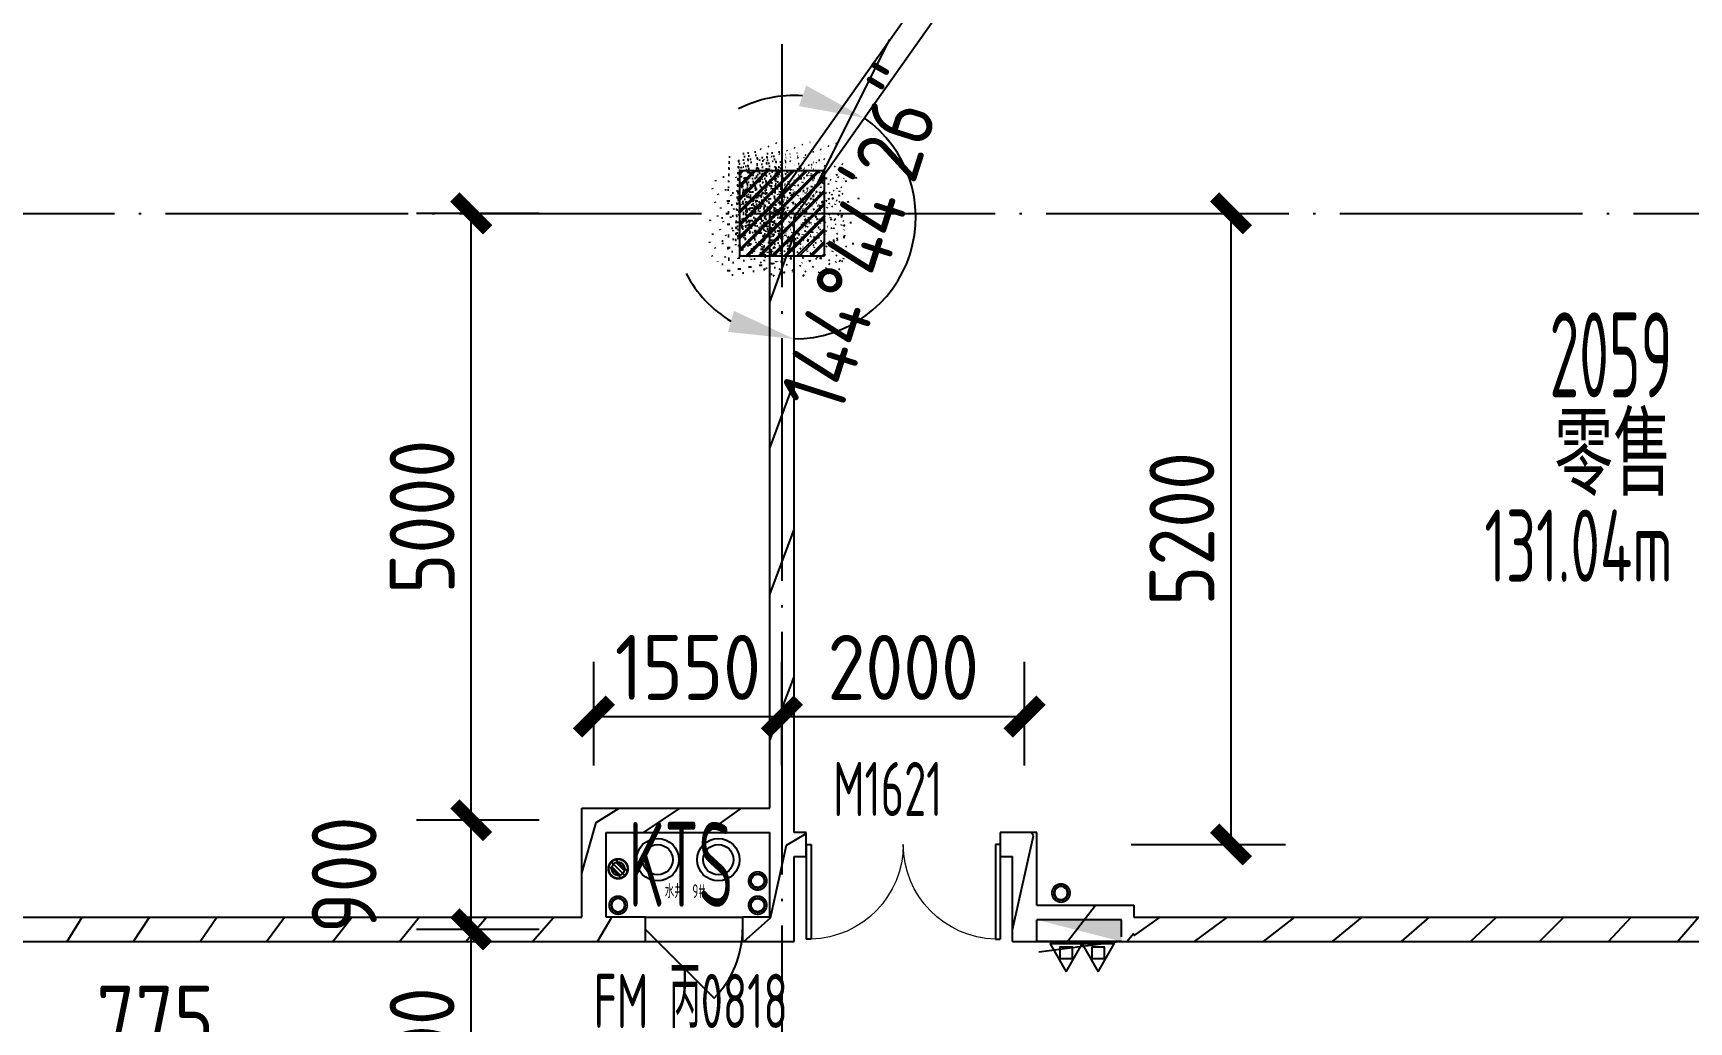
# Model space of a CAD drawing. Header units: inches. Extents: x 0 to 1813292486, y 0 to 3473589894.
# Drawn here: x 600441714 to 600455361, y 3473237557 to 3473245703 of the extents above; entities that cross this region are included whole.
import ezdxf
from ezdxf.enums import TextEntityAlignment as Align
from ezdxf.xclip import XClip

# ---------------------------------------------------------------- set-up
doc = ezdxf.new("R2010")
doc.units = ezdxf.units.IN
doc.header["$LTSCALE"] = 1000
doc.header["$MEASUREMENT"] = 0
doc.header["$XCLIPFRAME"] = 2
for name, pattern in [('AX-MALL-GIRD-200$0$DOTE', [2.4200000000000004, 2, -0.2, 0.02, -0.2]), ('AX-MALL-WALL-P02-QT$0$Ax-Dxs-Wall-P01-150$0$DASH', [0.35, 0.25, -0.1]), ('PX-MALL-P02-LG$0$CONTINOUS', [0]), ('PX-MALL-P02-LG$0$DASHED', [0.75, 0.5, -0.25])]:
    doc.linetypes.add(name, pattern=pattern)
for name, color, linetype in [('A-Anno-Note', 241, 'Continuous'), ('AX-MALL-DIM-P02$0$A-Anno-Dims', 3, 'Continuous'), ('AX-MALL-DIM-P02$0$A-Detl-Thin', 131, 'Continuous'), ('AX-MALL-GIRD-200$0$A-Grid', 222, 'AX-MALL-GIRD-200$0$DOTE'), ('AX-MALL-P02-200$0$A-Anno-Note', 241, 'Continuous'), ('AX-MALL-WALL-P02$0$A-Anno-Note', 241, 'Continuous'), ('AX-MALL-WALL-P02-QT$0$A-Accs', 181, 'Continuous'), ('AX-MALL-WALL-P02-QT$0$A-Detl-Fine', 152, 'Continuous'), ('AX-MALL-WALL-P02-QT$0$A-Detl-Thin', 131, 'Continuous'), ('AX-MALL-WALL-P02-QT$0$A-Wall', 2, 'Continuous'), ('AX-MALL-WALL-P02-QT$0$A-Wall-Patt', 13, 'Continuous'), ('AX-MALL-WALL-P02-QT$0$A-Wind', 4, 'Continuous'), ('AX-MALL-WORD-P02$0$A-Anno-Note', 241, 'Continuous'), ('AX-MALL-WORD-P02$0$A-Spac-Iden', 231, 'Continuous'), ('AX-MALL-WORD-P02$0$A-Wind-Iden', 11, 'Continuous'), ('AX-MALL-ZTKD-P02$0$A-Anno-Note', 241, 'Continuous'), ('MX-MALL-P02-LG$0$M-VT-TEXT', 21, 'Continuous'), ('PX-MALL-P02-LG$0$P-Drain-Fldr', 4, 'Continuous'), ('PX-MALL-P02-LG$0$P-Drain-Fldr-ARCH', 161, 'Continuous'), ('PX-MALL-P02-LG$0$P-Drain-Fldr-W100', 4, 'Continuous'), ('PX-MALL-P02-LG$0$P-Drain-Fldr-W50', 4, 'Continuous'), ('PX-MALL-P02-LG$0$P-Exsh', 31, 'Continuous'), ('PX-MALL-P02-LG$0$P-Hydt-Boxx', 221, 'Continuous'), ('PX-MALL-P02-LG$0$P-Hydt-Pipe', 221, 'Continuous'), ('PX-MALL-P02-LG$0$P-Pipe-Risr', 7, 'Continuous'), ('PX-MALL-P02-LG$0$P-Pipe-Risr-Arch', 6, 'Continuous'), ('PX-MALL-P02-LG$0$P-Pipe-Risr-W100', 6, 'Continuous'), ('PX-MALL-P02-LG$0$P-Pipe-Risr-W50', 6, 'Continuous'), ('PX-MALL-P02-LG$0$P-Sewr-TL-Pipe', 7, 'PX-MALL-P02-LG$0$CONTINOUS'), ('PX-MALL-P02-LG$0$P-Wast-Pipe', 143, 'PX-MALL-P02-LG$0$DASHED'), ('SX-MALL-WALL-L-1F~2F$0$S-COLU', 30, 'Continuous'), ('SX-MALL-WALL-L-1F~2F$0$S-PATT-WALL', 83, 'Continuous'), ('SX-MALL-WALL-L-1F~2F$0$单形心', 4, 'Continuous')]:
    doc.layers.add(name, color=color, linetype=linetype)
doc.styles.add('AX-MALL-DIM-P02$0$_TCH_DIM_T3', font='gbenor.shx')
doc.styles.add('AX-MALL-WALL-P02-QT$0$STANDARD', font='gbenor.shx', dxfattribs={"bigfont": 'gbcbig.shx'})
doc.styles.add('AX-MALL-WORD-P02$0$_TCH_SPACE', font='gbenor.shx', dxfattribs={"bigfont": 'gbcbig.shx'})
doc.styles.add('AX-MALL-WORD-P02$0$_TCH_WINDOW', font='gbenor.shx', dxfattribs={"bigfont": 'gbcbig.shx'})
doc.styles.add('AX-MALL-WORD-P02$0$STANDARD', font='gbenor.shx', dxfattribs={"bigfont": 'gbcbig.shx'})
doc.styles.add('MX-MALL-P02-LG$0$_THVAC_WIN', font='gbenor.shx', dxfattribs={"bigfont": 'gbcbig.shx'})
doc.styles.add('PX-MALL-P02-LG$0$jzfz', font='gbenor.shx', dxfattribs={"bigfont": 'gbcbig.shx'})
doc.dimstyles.new('AX-MALL-DIM-P02$0$_TCH_ARCH&&180', dxfattribs={"dimtxt": 535.5, "dimasz": 270, "dimexe": 450, "dimexo": 450, "dimgap": 137.25, "dimtad": 1, "dimdec": 0, "dimzin": 0, "dimdsep": 46, "dimtxsty": 'AX-MALL-DIM-P02$0$_TCH_DIM_T3', "dimblk": 'AX-MALL-DIM-P02$0$_ArchTick', "dimcen": 0.09, "dimclrt": 7, "dimazin": 2, "dimtfac": 1, "dimtdec": 0, "dimtix": 1, "dimtmove": 2, "dimatfit": 3, "dimfxl": 500, "dimtolj": 1, "dimtzin": 0, "dimarcsym": 0})
doc.dimstyles.new('AX-MALL-DIM-P02$0$_TCH_ARROW&&180', dxfattribs={"dimtxt": 535.5, "dimasz": 540, "dimexe": 450, "dimexo": 450, "dimgap": 137.25, "dimtad": 1, "dimdec": 0, "dimzin": 0, "dimdsep": 46, "dimtxsty": 'AX-MALL-DIM-P02$0$_TCH_DIM_T3', "dimcen": 0.09, "dimclrt": 7, "dimaunit": 1, "dimadec": 3, "dimazin": 2, "dimtfac": 1, "dimtdec": 0, "dimtix": 1, "dimtmove": 2, "dimatfit": 3, "dimfxl": 500, "dimtolj": 1, "dimtzin": 0, "dimarcsym": 0})
pattern_1 = [(45, (0, 359.0227), (-353.55353201463, 353.55353201463), [])]

# ---------------------------------------------------------------- blocks, each defined once
blk = doc.blocks.new('AX-MALL-WORD-P02')
at = {"layer": 'AX-MALL-WORD-P02$0$A-Anno-Note', "style": 'AX-MALL-WORD-P02$0$STANDARD', "width": 0.6}
blk.add_text('2059', height=700, rotation=339.5681613092015, dxfattribs=at).set_placement((600276068.1903136, 3473144458.680742))
at = {"layer": 'AX-MALL-WORD-P02$0$A-Anno-Note', "style": 'AX-MALL-WORD-P02$0$STANDARD'}
blk.add_text('零售', height=675.177304964539, rotation=339.5681613092015, dxfattribs=at).set_placement((600275821.7517991, 3473143687.996586))
at = {"layer": 'AX-MALL-WORD-P02$0$A-Spac-Iden', "style": 'AX-MALL-WORD-P02$0$_TCH_SPACE', "width": 0.7}
blk.add_text('131.04m', height=595, rotation=339.5681613092246, dxfattribs=at).set_placement((600275034.0377302, 3473143222.081811))
at = {"layer": 'AX-MALL-WORD-P02$0$A-Wind-Iden', "style": 'AX-MALL-WORD-P02$0$_TCH_WINDOW', "width": 0.7}
for s, height, p in [('M1621', 446.25, (600269329.9704297, 3473143287.222876)), ('FM', 446.25, (600266870.7435012, 3473142339.314537)), ('丙', 506.3829787234042, (600267456.1893206, 3473142121.21879)), ('0818', 446.25, (600267697.9879694, 3473142031.141697))]:
    blk.add_text(s, height=height, rotation=339.5681612302259, dxfattribs=at).set_placement(p)
blk = doc.blocks.new('AX-MALL-GIRD-200')
at = {"layer": 'AX-MALL-GIRD-200$0$A-Grid'}
for p, q in [((600291430.0010993, 3473203819.237178), (600252700.4621501, 3473099855.510097)), ((600229622.1740841, 3473163378.493353), (600587518.1781827, 3473030051.730071))]:
    blk.add_line(p, q, dxfattribs=at)
blk = doc.blocks.new('*U111')
at = {"layer": 'AX-MALL-WALL-P02-QT$0$A-Detl-Fine', "color": 152, "linetype": 'AX-MALL-WALL-P02-QT$0$Ax-Dxs-Wall-P01-150$0$DASH'}
blk.add_lwpolyline([(-999.9999999433852, 23197.30095164671), (-999.9999999405335, 14962.90294272686), (5.574122496909695e-08, 14962.90294272314), (5.288950433168793e-08, 23197.30095165043)], close=True, dxfattribs=at)
at = {"layer": 'AX-MALL-WALL-P02-QT$0$A-Detl-Thin', "linetype": 'AX-MALL-WALL-P02-QT$0$Ax-Dxs-Wall-P01-150$0$DASH', "const_width": 49.99999999999998}
for points in [[(-899.9999999442588, 14962.90294272314), (-899.9999999471105, 23197.30095164298)], [(-499.9999999405335, 14962.90294272686), (-499.9999999433852, 23197.30095164671)]]:
    blk.add_lwpolyline(points, dxfattribs=at)
blk = doc.blocks.new('SX-MALL-WALL-L-1F~2F$0$BANWANG_XINGXIN')
at = {"color": 0}
for points in [[(0.7071067811865476, 0.7071067811865475), (-0.7071067811865477, -0.7071067811865475)], [(-0.7071067811865475, 0.7071067811865476), (0.7071067811865474, -0.7071067811865477)]]:
    blk.add_lwpolyline(points, dxfattribs=at)
blk = doc.blocks.new('SX-MALL-WALL-L-1F~2F')
at = {"layer": 'SX-MALL-WALL-L-1F~2F$0$S-PATT-WALL'}
h = blk.add_hatch(dxfattribs=at)
h.set_pattern_fill('钢筋混凝土', color=256, scale=15, pattern_type=2)
h.set_pattern_definition([(24.56816131876918, (600340720.0563707, 3473130955.2102), (-31.18316060756021, 68.21004687377882), []), (29.56816131876925, (600340720.0563707, 3473130955.2102), (97.53445422577846, -46.37920049590846), [11.25, -123.75]), (334.5681613187692, (600340720.0563707, 3473130955.2102), (19.88439775835759, 112.9961142864107), [9, -99]), (80.01956131876923, (600340728.1842419, 3473130951.345267), (117.4189029535321, 66.61682170576017), [9.5610285, -105.1713168]), (25.75236131876919, (600340730.5291557, 3473130983.322844), (141.3476152674957, -79.15081590010527), [16.87499999999951, -185.6249999999961]), (76.20376131876925, (600340742.3081194, 3473130976.726935), (182.3878362713222, 87.98253900728311), [14.3415432, -157.75695]), (330.7523613187692, (600340730.5291557, 3473130983.322844), (182.387767611897, 87.98268144025062), [13.49999999999975, -148.4999999999961]), (0.5681613187692669, (600340741.9672817, 3473130971.05829), (62.82047321120105, -87.84980446922418), [11.25, -123.75]), (305.5681613187692, (600340741.9672817, 3473130971.05829), (72.17288940056439, 89.18848105901375), [9, -99]), (51.01956131876926, (600340747.2023164, 3473130963.73747), (134.9933625470349, 1.33857134020591), [9.5610285, -105.1713168]), (17.06816131876921, (600340720.0563707, 3473130955.2102), (19.14085714793764, 46.15589493924091), [0.75, -97.8, 0.75, -100.5, 0.75, -99.375]), (347.0681613187692, (600340720.0563707, 3473130955.2102), (57.63084699394109, 41.66442757030211), [0.75, -57.3, 0.75, -95.55, 0.75, -37.875]), (307.0681613187692, (600340688.7107723, 3473130966.887355), (73.85474001336534, -31.12342331039777), [0.75, -37.5, 0.75, -117, 0.75, -155.25]), (297.0681613187692, (600340674.65445, 3473130972.123747), (87.2164167648191, -16.46683781742514), [0.75, -48.75, 0.75, -77.69999999999999, 0.75, -110.25])])
h.paths.add_polyline_path([(600270874.1277966, 3473147637.432692), (600271118.4927787, 3473148293.394394), (600270462.5310758, 3473148537.759377), (600270218.1660938, 3473147881.797674)])
h = blk.add_hatch(dxfattribs=at)
h.set_pattern_fill('钢筋混凝土', color=256, scale=15, pattern_type=2)
h.set_pattern_definition([(24.56816131876918, (600332848.5159376, 3473133887.589986), (-31.18316060756021, 68.21004687377882), []), (29.56816131876925, (600332848.5159376, 3473133887.589986), (97.53445422577846, -46.37920049590846), [11.24999999999976, -123.7499999999981]), (334.5681613187692, (600332848.5159376, 3473133887.589986), (19.8843977583576, 112.9961142864107), [8.999999999999757, -98.99999999999805]), (80.01956131876923, (600332856.6438087, 3473133883.725054), (117.4189029535321, 66.61682170576017), [9.5610285, -105.1713168]), (25.75236131876918, (600332858.9887226, 3473133915.702631), (141.3476152674957, -79.15081590010527), [16.87499999999999, -185.6249999999999]), (76.20376131876925, (600332870.7676862, 3473133909.106722), (182.3878362713222, 87.98253900728308), [14.3415432, -157.75695]), (330.7523613187692, (600332858.9887226, 3473133915.702631), (182.3877676118969, 87.98268144025063), [13.5, -148.4999999999999]), (0.5681613187692685, (600332870.4268485, 3473133903.438077), (62.82047321120105, -87.84980446922418), [11.25, -123.75]), (305.5681613187692, (600332870.4268485, 3473133903.438077), (72.17288940056437, 89.18848105901375), [8.999999999999998, -98.99999999999999]), (51.01956131876926, (600332875.6618834, 3473133896.117257), (134.9933625470349, 1.33857134020591), [9.5610285, -105.1713168]), (17.06816131876921, (600332848.5159376, 3473133887.589986), (19.14085714793764, 46.1558949392409), [0.7499999999999999, -97.79999999999998, 0.7499999999999999, -100.5, 0.7499999999999999, -99.37499999999999]), (347.0681613187692, (600332848.5159376, 3473133887.589986), (57.63084699394109, 41.66442757030211), [0.7499999999999999, -57.29999999999999, 0.7499999999999999, -95.54999999999998, 0.7499999999999999, -37.87499999999999]), (307.0681613187692, (600332817.170339, 3473133899.267141), (73.85474001336533, -31.12342331039777), [0.7499999999999849, -37.49999999999903, 0.7499999999999849, -116.9999999999981, 0.7499999999999849, -155.2499999999961]), (297.0681613187692, (600332803.1140169, 3473133904.503534), (87.2164167648191, -16.46683781742514), [0.7499999999999999, -48.74999999999999, 0.7499999999999999, -77.69999999999997, 0.7499999999999999, -110.25])])
h.paths.add_polyline_path([(600270874.1277965, 3473147637.432692), (600271118.4927785, 3473148293.394395), (600270462.5310757, 3473148537.759377), (600270218.1660938, 3473147881.797675)])
at = {"layer": 'SX-MALL-WALL-L-1F~2F$0$S-COLU'}
blk.add_lwpolyline([(600270874.1277966, 3473147637.432692), (600271118.4927787, 3473148293.394394), (600270462.5310758, 3473148537.759377), (600270218.1660938, 3473147881.797674)], close=True, dxfattribs=at)
at = {"layer": 'SX-MALL-WALL-L-1F~2F$0$单形心', "xscale": 50, "yscale": 50, "zscale": 50}
blk.add_blockref('SX-MALL-WALL-L-1F~2F$0$BANWANG_XINGXIN', (600270668.3294363, 3473148087.596034), dxfattribs=at)
blk = doc.blocks.new('SX-MALL-WALL-L-2F~3F')
ref = blk.add_blockref('SX-MALL-WALL-L-1F~2F', (0, 0))
XClip(ref).set_block_clipping_path([(600349769.7341375, 3473074679.418533), (600357001.7302529, 3473071985.287766), (600356499.8725733, 3473070638.124951), (600359302.5086629, 3473069594.060767), (600362345.1765132, 3473077761.653201), (600381551.4312518, 3473070606.759726), (600391553.7259278, 3473066880.611454), (600387749.827644, 3473056669.608357), (600391632.1759799, 3473055223.319679), (600395635.5522461, 3473065969.791956), (600406982.2408491, 3473061742.817497), (600403058.8006672, 3473051210.921831), (600412723.2437257, 3473047610.6332), (600445093.3740637, 3473134503.466942), (600393055.2444371, 3473153889.197227), (600387463.4997383, 3473138878.984498), (600380158.3525343, 3473141600.366193), (600382830.751978, 3473148774.027779), (600388210.8522022, 3473146769.782572), (600390696.2253517, 3473153441.399696), (600277474.697425, 3473195619.741203), (600273446.9822528, 3473184807.934726), (600257129.111771, 3473190886.82031), (600241575.9633431, 3473149136.690594), (600258197.8999482, 3473142944.531458), (600255239.7303221, 3473135003.762026), (600263182.3271956, 3473132044.911624), (600260741.6763649, 3473125493.34496), (600269350.4970673, 3473122286.306632), (600271511.1407766, 3473128086.235537), (600286270.1853781, 3473122588.058336), (600284109.5416689, 3473116788.129431), (600282580.7823727, 3473112684.400902), (600291840.7574171, 3473109234.788475), (600290827.7957876, 3473106515.642598), (600293360.405141, 3473105572.171298), (600294731.2544166, 3473109252.0137), (600323175.4764534, 3473098655.706329), (600321336.3302773, 3473093718.790065), (600344750.773286, 3473084996.222976), (600341987.4689643, 3473077578.540671), (600344583.6790427, 3473076611.376234), (600346015.5062013, 3473080454.904757), (600351201.5612961, 3473078522.947055)])
blk = doc.blocks.new('SX-MALL-WALL-2F~3F')
blk.add_blockref('SX-MALL-WALL-L-2F~3F', (0, 0))
blk = doc.blocks.new('MX-MALL-P02-LG')
at = {"color": 6}
for radius in [175.0000000544649, 125]:
    blk.add_circle((600267849.3795562, 3473143455.240958), radius, dxfattribs=at)
at = {"color": 2}
for radius in [175.0000000544649, 125]:
    blk.add_circle((600268317.9236298, 3473143280.694542), radius, dxfattribs=at)
at = {"layer": 'MX-MALL-P02-LG$0$M-VT-TEXT', "style": 'MX-MALL-P02-LG$0$_THVAC_WIN', "width": 0.7}
for s, p in [('水井', (600267794.2365723, 3473143138.862876)), ('9#', (600268006.801377, 3473143059.676248))]:
    blk.add_text(s, height=112.6582278481012, rotation=339.568161167546, dxfattribs=at).set_placement(p)
blk = doc.blocks.new('AX-MALL-WALL-P02-QT$0$$DorLib2D$00000002')
for p, q in [((-0.5, -5.684341886080802e-17), (-0.5000000000000007, 0.4875)), ((-0.4750000000000007, 0.4875), (-0.5000000000000007, 0.4875)), ((-0.475, -2.842170943040401e-17), (-0.4750000000000007, 0.4875)), ((0.475, -2.842170943040401e-17), (0.4750000000000007, 0.4875)), ((0.4750000000000007, 0.4875), (0.5000000000000007, 0.4875)), ((0.5, -5.684341886080802e-17), (0.5000000000000007, 0.4875)), ((-0.5, -5.684341886080802e-17), (-0.475, -2.842170943040401e-17)), ((0.5, -5.684341886080802e-17), (0.475, -2.842170943040401e-17))]:
    blk.add_line(p, q)
at = {"lineweight": 13}
for centre, start, end in [((-0.4875, -4.263256414560601e-17), 0, 88.53071641864632), ((0.4875, -4.263256414560601e-17), 91.4692835813537, 180)]:
    blk.add_arc(centre, 0.4875, start, end, dxfattribs=at)
blk = doc.blocks.new('AX-MALL-WALL-P02-QT$0$$DorLib2D$00000114')
at = {"color": 0}
blk.add_line((0.4999999999999964, 3.552713678800501e-15), (-0.2071067811864751, 0.7071067811864857), dxfattribs=at)
blk.add_arc((0.5000000000013856, -1.154631945610163e-12), 1.000000000001696, 135, 180, dxfattribs=at)
blk = doc.blocks.new('AX-MALL-WALL-P02-QT')
at = {"layer": 'AX-MALL-WALL-P02-QT$0$A-Wall-Patt'}
h = blk.add_hatch(dxfattribs=at)
h.set_pattern_fill('普通砖', color=256, scale=200, style=0)
h.set_pattern_definition(pattern_1)
h.paths.add_polyline_path([(600270585.7144654, 3473148152.2851), (600270750.9444294, 3473148022.907022), (600277564.6214128, 3473152672.390644), (600277563.3478268, 3473152792.575493), (600277451.9302753, 3473152837.619908)])
h = blk.add_hatch(dxfattribs=at)
h.set_pattern_fill('普通砖', color=256, scale=200, style=0)
h.set_pattern_definition(pattern_1)
h.paths.add_polyline_path([(600249245.8663839, 3473149878.706426), (600248988.6301883, 3473149761.107363), (600267121.2858288, 3473143006.161069), (600267167.8315398, 3473143131.106155), (600267097.3955805, 3473143228.487982)])
h = blk.add_hatch(dxfattribs=at)
h.set_pattern_fill('普通砖', color=256, scale=200, style=0)
h.set_pattern_definition(pattern_1)
h.paths.add_polyline_path([(600268891.6290172, 3473143413.791754), (600269016.5741035, 3473143367.246044), (600270750.9444294, 3473148022.907022), (600270585.7144654, 3473148152.2851), (600268864.0657573, 3473143530.773424)])
h = blk.add_hatch(dxfattribs=at)
h.set_pattern_fill('普通砖', color=256, scale=200, style=0)
h.set_pattern_definition(pattern_1)
h.paths.add_polyline_path([(600267167.8315398, 3473143131.106155), (600267284.8132098, 3473143158.669415), (600267529.178192, 3473143814.631118), (600267411.5791291, 3473144071.867314), (600267097.3955805, 3473143228.487982)])
h = blk.add_hatch(dxfattribs=at)
h.set_pattern_fill('普通砖', color=256, scale=200, style=0)
h.set_pattern_definition(pattern_1)
h.paths.add_polyline_path([(600267411.5791291, 3473144071.867314), (600267529.178192, 3473143814.631118), (600268794.2471908, 3473143343.355795), (600268891.6290172, 3473143413.791754), (600268864.0657573, 3473143530.773424)])
h = blk.add_hatch(dxfattribs=at)
h.set_pattern_fill('普通砖', color=256, scale=200, style=0)
h.set_pattern_definition(pattern_1)
h.paths.add_polyline_path([(600268884.282994, 3473143203.101269), (600268981.6648204, 3473143273.537229), (600269016.5741036, 3473143367.246044), (600268891.6290172, 3473143413.791754), (600268794.2471908, 3473143343.355795), (600268759.3379076, 3473143249.64698)])
h = blk.add_hatch(dxfattribs=at)
h.set_pattern_fill('普通砖', color=256, scale=200, style=0)
h.set_pattern_definition(pattern_1)
h.paths.add_polyline_path([(600268549.882209, 3473142687.394093), (600268667.4812719, 3473142430.157897), (600268911.8462541, 3473143086.1196), (600268884.282994, 3473143203.101269), (600268759.3379077, 3473143249.64698)])
h = blk.add_hatch(dxfattribs=at)
h.set_pattern_fill('普通砖', color=256, scale=200, style=0)
h.set_pattern_definition(pattern_1)
h.paths.add_polyline_path([(600268911.8462541, 3473143086.1196), (600269005.5550691, 3473143051.210317), (600269075.3736353, 3473143238.627946), (600268981.6648204, 3473143273.537229), (600268884.282994, 3473143203.101269)])
h = blk.add_hatch(dxfattribs=at)
h.set_pattern_fill('普通砖', color=256, scale=200, style=0)
h.set_pattern_definition(pattern_1)
h.paths.add_polyline_path([(600267121.2858288, 3473143006.161069), (600267519.5482911, 3473142857.796616), (600267589.3668574, 3473143045.214245), (600267284.8132098, 3473143158.669415), (600267167.8315398, 3473143131.106155)])
h = blk.add_hatch(dxfattribs=at)
h.set_pattern_fill('普通砖', color=256, scale=200, style=0)
h.set_pattern_definition(pattern_1)
h.paths.add_polyline_path([(600268549.882209, 3473142687.394093), (600268339.0373749, 3473142765.93998), (600268269.2188085, 3473142578.522351), (600268667.4812719, 3473142430.157897)])
h = blk.add_hatch(dxfattribs=at)
h.set_pattern_fill('普通砖', color=256, scale=200, style=0)
h.set_pattern_definition(pattern_1)
h.paths.add_polyline_path([(600270855.8411138, 3473142575.351566), (600270574.7146704, 3473142680.079415), (600270504.8961042, 3473142492.661786), (600270598.6049182, 3473142457.752503)])
h = blk.add_hatch(dxfattribs=at)
h.set_pattern_fill('普通砖', color=256, scale=200, style=0)
h.set_pattern_definition(pattern_1)
h.paths.add_polyline_path([(600270354.2399359, 3473141801.7908), (600270646.3854146, 3473142013.098678), (600270855.8411138, 3473142575.351566), (600270598.6049182, 3473142457.752503)])
h = blk.add_hatch(dxfattribs=at)
h.set_pattern_fill('普通砖', color=256, scale=200, style=0)
h.set_pattern_definition(pattern_1)
h.paths.add_polyline_path([(600270646.3854146, 3473142013.098678), (600270354.2399359, 3473141801.7908), (600271291.3280824, 3473141452.697968), (600271396.0559319, 3473141733.824412)])
h = blk.add_hatch(dxfattribs=at)
h.set_pattern_fill('普通砖', color=256, scale=200, style=0)
h.set_pattern_definition(pattern_1)
h.paths.add_polyline_path([(600271361.1466486, 3473141640.115598), (600271291.3280823, 3473141452.697968), (600278928.596479, 3473138607.591391), (600278810.9974161, 3473138864.827587)])
at = {"layer": 'AX-MALL-WALL-P02-QT$0$A-Wall'}
for p, q in [((600270585.7144654, 3473148152.2851), (600277451.9302753, 3473152837.619908)), ((600270750.9444294, 3473148022.907022), (600277564.6214128, 3473152672.390644)), ((600248988.6301883, 3473149761.107363), (600267121.2858288, 3473143006.161069)), ((600249245.8663839, 3473149878.706426), (600267097.3955805, 3473143228.487982)), ((600268864.0657573, 3473143530.773424), (600270585.7144654, 3473148152.2851)), ((600269016.5741035, 3473143367.246044), (600270750.9444294, 3473148022.907022)), ((600267097.3955805, 3473143228.487982), (600267411.5791291, 3473144071.867314)), ((600267411.5791291, 3473144071.867314), (600268864.0657573, 3473143530.773424)), ((600267284.8132098, 3473143158.669415), (600267529.178192, 3473143814.631118)), ((600267529.178192, 3473143814.631118), (600268794.2471908, 3473143343.355795)), ((600268981.6648204, 3473143273.537229), (600269016.5741036, 3473143367.246044)), ((600268549.882209, 3473142687.394093), (600268759.3379077, 3473143249.64698)), ((600268759.3379076, 3473143249.64698), (600268794.2471908, 3473143343.355795)), ((600269075.3736353, 3473143238.627946), (600268981.6648204, 3473143273.537229)), ((600269005.5550691, 3473143051.210317), (600269075.3736353, 3473143238.627946)), ((600267589.3668574, 3473143045.214245), (600267284.8132098, 3473143158.669415)), ((600268667.4812719, 3473142430.157897), (600268911.8462541, 3473143086.1196)), ((600268911.8462541, 3473143086.1196), (600269005.5550691, 3473143051.210317)), ((600267121.2858288, 3473143006.161069), (600267519.5482911, 3473142857.796616)), ((600267519.5482911, 3473142857.796616), (600267589.3668574, 3473143045.214245)), ((600268339.0373749, 3473142765.93998), (600268269.2188085, 3473142578.522351)), ((600268549.882209, 3473142687.394093), (600268339.0373749, 3473142765.93998)), ((600270574.7146704, 3473142680.079415), (600270504.8961042, 3473142492.661786)), ((600270855.8411138, 3473142575.351566), (600270574.7146704, 3473142680.079415)), ((600268269.2188085, 3473142578.522351), (600268667.4812719, 3473142430.157897)), ((600270646.3854146, 3473142013.098678), (600270855.8411138, 3473142575.351566)), ((600270354.2399359, 3473141801.7908), (600270598.6049182, 3473142457.752503)), ((600270504.8961042, 3473142492.661786), (600270598.6049182, 3473142457.752503)), ((600270646.3854146, 3473142013.098678), (600271396.0559319, 3473141733.824412)), ((600270354.2399359, 3473141801.7908), (600271291.3280824, 3473141452.697968)), ((600271396.0559319, 3473141733.824412), (600271361.1466486, 3473141640.115598)), ((600271361.1466486, 3473141640.115598), (600278810.9974161, 3473138864.827587)), ((600271291.3280823, 3473141452.697968), (600278928.596479, 3473138607.591391))]:
    blk.add_line(p, q, dxfattribs=at)
at = {"layer": 'AX-MALL-WALL-P02-QT$0$A-Wind'}
for p, q in [((600267589.3668574, 3473143045.214245), (600268339.0373749, 3473142765.93998)), ((600267519.5482911, 3473142857.796616), (600268269.2188085, 3473142578.522351))]:
    blk.add_line(p, q, dxfattribs=at)
at = {"layer": 'AX-MALL-WALL-P02-QT$0$A-Detl-Thin'}
for name in ['MX-MALL-P02-LG', 'SX-MALL-WALL-2F~3F']:
    blk.add_blockref(name, (0, 0), dxfattribs=at)
at = {"layer": 'AX-MALL-WALL-P02-QT$0$A-Detl-Thin', "color": 5, "xscale": -1, "rotation": 35.74199208008082}
blk.add_blockref('*U111', (600290901.4999503, 3473132941.438612), dxfattribs=at)
at = {"layer": 'AX-MALL-WALL-P02-QT$0$A-Wind'}
blk.add_blockref('AX-MALL-GIRD-200', (0, 0), dxfattribs=at)
at = {"layer": 'AX-MALL-WALL-P02-QT$0$A-Wind', "zscale": 200}
for name, p, xscale, yscale, rotation in [('AX-MALL-WALL-P02-QT$0$$DorLib2D$00000002', (600269790.1348698, 3473142865.644866), 1600, -1600, 339.5681613124859), ('AX-MALL-WALL-P02-QT$0$$DorLib2D$00000114', (600267929.292833, 3473142811.868298), -800, -800, 339.5681613165721)]:
    blk.add_blockref(name, p, dxfattribs=dict(at, xscale=xscale, yscale=yscale, rotation=rotation))
at = {"layer": 'AX-MALL-WALL-P02-QT$0$A-Accs', "style": 'AX-MALL-WALL-P02-QT$0$STANDARD', "width": 0.6}
blk.add_text('KTS', height=699.9999999999998, rotation=339.5681613092246, dxfattribs=at).set_placement((600267489.2378962, 3473143174.684437))
blk = doc.blocks.new('AX-MALL-WALL-P02')
at = {"layer": 'AX-MALL-WALL-P02$0$A-Anno-Note'}
blk.add_blockref('AX-MALL-WORD-P02', (0, 0), dxfattribs=at)
blk.add_blockref('AX-MALL-WALL-P02-QT', (0, 0), dxfattribs=at)
blk = doc.blocks.new('PX-MALL-P02-LG$0$XHS1')
at = {"layer": 'PX-MALL-P02-LG$0$P-Hydt-Boxx', "ltscale": 0.7}
for p, q in [((350.0030006170273, 240), (-332.898939371109, 327.2950124740601)), ((350.0030006170273, 240), (-349.9969996213913, 240)), ((-349.9969997406006, 239.9999995231628), (-349.9969996213913, 60)), ((350.0030003786087, 200), (350.003000497818, 60)), ((350.0030006170273, 60), (-349.996999502182, 60))]:
    blk.add_line(p, q, dxfattribs=at)
blk.add_solid([(350.0030006170273, 240), (350.0030002593994, 60.00000047683716), (-349.9969996213913, 60)], dxfattribs=at)
blk = doc.blocks.new('PX-MALL-P02-LG$0$MHQ')
at = {"layer": 'PX-MALL-P02-LG$0$P-Exsh', "ltscale": 0.7}
h = blk.add_hatch(dxfattribs=at)
h.set_pattern_fill('ANSI31', color=256, scale=25, style=0)
h.set_pattern_definition([(45, (-160019.2306599375, -42228.3236173685), (-28.0633003783411, 28.0633003783411), [])])
h.paths.add_polyline_path([(-75.0000000015425, 185.1731819980414), (75, 185.1731819980414), (75, 35.17318199802685), (-75.0000000015425, 35.17318199802685)])
for points in [[(0, 346.4101615137042), (-200, -1.455191522836685e-11), (200, -1.455191522836685e-11)], [(0, 346.4101615137042), (-200, -1.455191522836685e-11), (200, -1.455191522836685e-11)], [(0, 346.4101615137042), (-200, -1.455191522836685e-11), (200, -1.455191522836685e-11)], [(-75.0000000015425, 185.1731819980414), (75, 185.1731819980414), (75, 35.17318199802685), (-75.0000000015425, 35.17318199802685)]]:
    blk.add_lwpolyline(points, close=True, dxfattribs=at)
blk = doc.blocks.new('PX-MALL-P02-LG$0$20200929200250')
at = {"layer": 'PX-MALL-P02-LG$0$P-Exsh', "ltscale": 0.7, "xscale": 0.6600000001490116, "yscale": 0.6600000001490116, "zscale": 0.6600000001490116}
for p in [(-132.0000001192093, 40), (131.9999997615814, 40)]:
    blk.add_blockref('PX-MALL-P02-LG$0$MHQ', p, dxfattribs=at)
blk = doc.blocks.new('PX-MALL-P02-LG$0$20211220143732')
at = {"layer": 'PX-MALL-P02-LG$0$P-Exsh'}
blk.add_blockref('PX-MALL-P02-LG$0$20200929200250', (-374.9999999407155, 219.6219584928522), dxfattribs=at)
at = {"layer": 'PX-MALL-P02-LG$0$P-Hydt-Boxx', "ltscale": 0.7, "xscale": -1}
blk.add_blockref('PX-MALL-P02-LG$0$XHS1', (-349.9969999989844, 0), dxfattribs=at)
blk = doc.blocks.new('PX-MALL-P02-LG$0$P-Risr')
at = {"layer": 'PX-MALL-P02-LG$0$P-Pipe-Risr-W50'}
h = blk.add_hatch(color=0, dxfattribs=at)
edge = h.paths.add_edge_path()
edge.add_ellipse((0, 0), major_axis=(47.05795628796547, 47.05795628796547), ratio=0.9999999999999695, start_angle=225.0000000000009, end_angle=405.0000000000009, ccw=False)
edge.add_ellipse((0, 0), major_axis=(47.05795628796764, 47.05795628796764), ratio=0.9999999999998785, start_angle=133.9675974886221, end_angle=225.0000000000035, ccw=False)
edge.add_line((-66.53919663240958, 1.199087783927098), (-54.4367953546693, 1.199087783927098))
edge.add_ellipse((0, 0), major_axis=(-38.50196423560672, 38.50196423560672), ratio=0.9999999999999859, start_angle=43.73814098242129, end_angle=134.9999999999996)
edge.add_ellipse((0, 0), major_axis=(38.50196423561096, 38.50196423561096), ratio=0.9999999999998216, start_angle=225.0000000000051, end_angle=405.0000000000051)
edge.add_ellipse((0, 0), major_axis=(38.50196423560679, 38.50196423560679), ratio=0.9999999999999831, start_angle=45.00000000000048, end_angle=133.7381409824204)
edge.add_line((-54.43679535467527, 1.199087783927098), (-66.53919663241555, 1.199087783927098))
edge.add_ellipse((0, 0), major_axis=(-47.05795628796762, 47.05795628796762), ratio=0.9999999999998742, start_angle=-45.00000000000358, end_angle=43.967597488629224, ccw=False)
at = {"layer": 'PX-MALL-P02-LG$0$P-Pipe-Risr-Arch', "ltscale": 0.7}
blk.add_circle((0, 0), 59.29000000000001, dxfattribs=at)
at = {"layer": 'PX-MALL-P02-LG$0$P-Pipe-Risr-W100', "color": 0, "const_width": 15}
blk.add_lwpolyline([(-75, 0, 1), (75, 0, 1)], format="xyb", close=True, dxfattribs=at)
at = {"layer": 'PX-MALL-P02-LG$0$P-Pipe-Risr-W50'}
blk.add_circle((0, 0), 54.45000000000001, dxfattribs=at)
at = {"layer": 'PX-MALL-P02-LG$0$P-Pipe-Risr', "style": 'PX-MALL-P02-LG$0$jzfz', "width": 0.6, "flags": 1}
for tag, p in [('SYS-MARK', (0.3310501334344735, -45.65933377496549)), ('RANGE', (0.3337570973526454, -45.67887874227017))]:
    blk.add_attdef(tag, text='', height=0.015625, dxfattribs=at).set_placement(p, align=Align.MIDDLE)
blk = doc.blocks.new('PX-MALL-P02-LG$0$A$C5A9C1854')
at = {"layer": 'PX-MALL-P02-LG$0$P-Drain-Fldr-W50', "ltscale": 0.7}
for p, q in [((16.81565596797736, -52.36634142627008), (-52.36634142621187, 16.81565596791916)), ((38.89087296527578, -38.89087296521757), (-38.89087296527578, 38.89087296521757)), ((52.36634142632829, -16.81565596791916), (-16.81565596786095, 52.36634142627008))]:
    blk.add_line(p, q, dxfattribs=at)
at = {"layer": 'PX-MALL-P02-LG$0$P-Drain-Fldr-W50', "ltscale": 0.7, "const_width": 13.75}
blk.add_lwpolyline([(-54.99999999994179, 0, 1), (55.00000000005821, 0, 1)], format="xyb", close=True, dxfattribs=at)
blk = doc.blocks.new('PX-MALL-P02-LG$0$A$C7D2520B3')
at = {"layer": 'PX-MALL-P02-LG$0$P-Drain-Fldr', "ltscale": 0.7}
for p, q in [((25.22348395196605, -78.54951213940512), (-78.54951213931781, 25.22348395187873)), ((58.33630944791366, -58.33630944788456), (-58.33630944791366, 58.33630944788456)), ((78.54951213949244, -25.22348395187873), (-25.22348395179142, 78.54951213940512))]:
    blk.add_line(p, q, dxfattribs=at)
at = {"layer": 'PX-MALL-P02-LG$0$P-Drain-Fldr', "ltscale": 0.7, "const_width": 20}
blk.add_lwpolyline([(5.820766091346741e-11, -80, 1), (5.820766091346741e-11, 80, 1)], format="xyb", close=True, dxfattribs=at)
blk = doc.blocks.new('PX-MALL-P02-LG$0$A$C2257314B')
at = {"layer": 'PX-MALL-P02-LG$0$P-Drain-Fldr-ARCH', "ltscale": 0.7}
for p, q in [((16.81565596797736, -52.36634142627008), (-52.36634142621187, 16.81565596791916)), ((38.89087296527578, -38.89087296521757), (-38.89087296527578, 38.89087296521757)), ((52.36634142632829, -16.81565596791916), (-16.81565596786095, 52.36634142627008))]:
    blk.add_line(p, q, dxfattribs=at)
for start, end in [(0, 180), (180, 0)]:
    blk.add_arc((5.820766091346741e-11, -1.77635683940025e-15), 55, start, end, dxfattribs=at)
blk = doc.blocks.new('PX-MALL-P02-LG$0$P-Drain-Fldr')
blk.add_blockref('PX-MALL-P02-LG$0$A$C2257314B', (0, 0))
at = {"layer": 'PX-MALL-P02-LG$0$P-Drain-Fldr-W100'}
blk.add_blockref('PX-MALL-P02-LG$0$A$C7D2520B3', (0, 0), dxfattribs=at)
at = {"layer": 'PX-MALL-P02-LG$0$P-Drain-Fldr-W50'}
blk.add_blockref('PX-MALL-P02-LG$0$A$C5A9C1854', (0, 0), dxfattribs=at)
blk = doc.blocks.new('PX-MALL-P02-LG')
at = {"layer": 'PX-MALL-P02-LG$0$P-Drain-Fldr', "xscale": -1, "rotation": 69.56816148832748}
blk.add_blockref('PX-MALL-P02-LG$0$P-Drain-Fldr', (600267518.1591569, 3473143498.595392), dxfattribs=at)
at = {"layer": 'PX-MALL-P02-LG$0$P-Exsh', "rotation": 159.5681623353293}
blk.add_blockref('PX-MALL-P02-LG$0$20211220143732', (600270625.4398441, 3473141956.873389), dxfattribs=at)
at = {"layer": 'PX-MALL-P02-LG$0$P-Hydt-Pipe', "color": 221, "xscale": -1.000000000000001, "rotation": 249.5681617227559}
blk.add_blockref('PX-MALL-P02-LG$0$P-Risr', (600270868.7123268, 3473142036.988926), dxfattribs=at)
at = {"layer": 'PX-MALL-P02-LG$0$P-Sewr-TL-Pipe', "ltscale": 0.7, "rotation": 249.5681613496964}
for p in [(600268560.9017389, 3473143003.431161), (600268491.083173, 3473142816.013531)]:
    blk.add_blockref('PX-MALL-P02-LG$0$P-Risr', p, dxfattribs=at)
at = {"layer": 'PX-MALL-P02-LG$0$P-Wast-Pipe', "ltscale": 0.7, "xscale": -1, "rotation": 159.5681613100558}
blk.add_blockref('PX-MALL-P02-LG$0$P-Risr', (600267413.4313074, 3473143217.468947), dxfattribs=at)
blk = doc.blocks.new('AX-MALL-ZTKD-P02')
at = {"layer": 'AX-MALL-ZTKD-P02$0$A-Anno-Note'}
blk.add_blockref('AX-MALL-GIRD-200', (0, 0), dxfattribs=at)
blk = doc.blocks.new('AX-MALL-DIM-P02$0$_ArchTick')
at = {"color": 0, "linetype": 'ByBlock', "const_width": 0.4}
blk.add_lwpolyline([(-0.5, -0.5), (0.5, 0.5)], dxfattribs=at)
blk = doc.blocks.new('*D509')
at = {"layer": 'AX-MALL-DIM-P02$0$A-Anno-Dims', "color": 0, "lineweight": -2, "transparency": 16777216}
for p, q in [((600267627.4704343, 3473144364.938882), (600267925.6907045, 3473145165.467151)), ((600267768.5989302, 3473144743.777485), (600269221.0855588, 3473144202.683595)), ((600269079.9570626, 3473143823.844992), (600269378.177333, 3473144624.373261))]:
    blk.add_line(p, q, dxfattribs=at)
at = {"layer": 'AX-MALL-DIM-P02$0$A-Anno-Dims', "color": 0, "lineweight": -2, "transparency": 16777216, "xscale": 270, "yscale": 270, "zscale": 270}
for p, rotation in [((600267768.5989302, 3473144743.777485), 159.5681613000547), ((600269221.0855588, 3473144202.683595), 339.5681613000547)]:
    blk.add_blockref('AX-MALL-DIM-P02$0$_ArchTick', p, dxfattribs=dict(at, rotation=rotation))
at = {"layer": 'AX-MALL-DIM-P02$0$A-Anno-Dims', "color": 7, "transparency": 16777216, "insert": (600268636.2248414, 3473144852.751239), "char_height": 535.5, "attachment_point": 5, "rotation": 339.5681613000547, "style": 'AX-MALL-DIM-P02$0$_TCH_DIM_T3'}
blk.add_mtext('\\A1;1550', dxfattribs=at)
blk = doc.blocks.new('*D510')
at = {"layer": 'AX-MALL-DIM-P02$0$A-Anno-Dims', "color": 0, "lineweight": -2, "transparency": 16777216}
for p, q in [((600269079.957063, 3473143823.844993), (600269378.1773334, 3473144624.373262)), ((600269221.0855589, 3473144202.683596), (600271095.2618523, 3473143504.497932)), ((600270954.1333561, 3473143125.659328), (600271252.3536267, 3473143926.187598))]:
    blk.add_line(p, q, dxfattribs=at)
at = {"layer": 'AX-MALL-DIM-P02$0$A-Anno-Dims', "color": 0, "lineweight": -2, "transparency": 16777216, "xscale": 270, "yscale": 270, "zscale": 270}
for p, rotation in [((600269221.0855589, 3473144202.683596), 159.5681612984928), ((600271095.2618523, 3473143504.497932), 339.5681612984928)]:
    blk.add_blockref('AX-MALL-DIM-P02$0$_ArchTick', p, dxfattribs=dict(at, rotation=rotation))
at = {"layer": 'AX-MALL-DIM-P02$0$A-Anno-Dims', "color": 7, "transparency": 16777216, "insert": (600270299.5563025, 3473144233.111463), "char_height": 535.5, "attachment_point": 5, "rotation": 339.5681612984927, "style": 'AX-MALL-DIM-P02$0$_TCH_DIM_T3'}
blk.add_mtext('\\A1;2000', dxfattribs=at)
blk = doc.blocks.new('*D530')
at = {"layer": 'AX-MALL-DIM-P02$0$A-Anno-Dims', "color": 0, "lineweight": -2, "transparency": 16777216}
for p, q in [((600273366.5692006, 3473147082.422579), (600274558.5839931, 3473146638.362092)), ((600272321.611601, 3473141922.595501), (600274136.894327, 3473146795.453866)), ((600271551.2864746, 3473142209.564215), (600272743.301267, 3473141765.503727))]:
    blk.add_line(p, q, dxfattribs=at)
at = {"layer": 'AX-MALL-DIM-P02$0$A-Anno-Dims', "color": 0, "lineweight": -2, "transparency": 16777216, "xscale": 270, "yscale": 270, "zscale": 270}
for p, rotation in [((600274136.894327, 3473146795.453866), 69.56816130165893), ((600272321.611601, 3473141922.595501), 249.568161301659)]:
    blk.add_blockref('AX-MALL-DIM-P02$0$_ArchTick', p, dxfattribs=dict(at, rotation=rotation))
at = {"layer": 'AX-MALL-DIM-P02$0$A-Anno-Dims', "color": 7, "transparency": 16777216, "insert": (600272849.7322643, 3473144500.40728), "char_height": 535.5, "attachment_point": 5, "rotation": 69.56816130165893, "style": 'AX-MALL-DIM-P02$0$_TCH_DIM_T3'}
blk.add_mtext('\\A1;5200', dxfattribs=at)
blk = doc.blocks.new('*D531')
at = {"layer": 'AX-MALL-DIM-P02$0$A-Anno-Dims', "color": 0, "lineweight": -2, "transparency": 16777216}
for p, q in [((600266734.5106008, 3473143256.960769), (600265786.9359664, 3473143609.960125)), ((600265440.6210642, 3473141391.273524), (600266208.6256323, 3473143452.868351)), ((600265966.5060328, 3473141195.365942), (600265018.9313983, 3473141548.365298))]:
    blk.add_line(p, q, dxfattribs=at)
at = {"layer": 'AX-MALL-DIM-P02$0$A-Anno-Dims', "color": 0, "lineweight": -2, "transparency": 16777216, "xscale": 270, "yscale": 270, "zscale": 270}
for p, rotation in [((600266208.6256323, 3473143452.868351), 69.56816127336944), ((600265440.6210642, 3473141391.273524), 249.5681612733694)]:
    blk.add_blockref('AX-MALL-DIM-P02$0$_ArchTick', p, dxfattribs=dict(at, rotation=rotation))
at = {"layer": 'AX-MALL-DIM-P02$0$A-Anno-Dims', "color": 7, "transparency": 16777216, "insert": (600265445.1026495, 3473142563.453534), "char_height": 535.5, "attachment_point": 5, "rotation": 69.56816127336943, "style": 'AX-MALL-DIM-P02$0$_TCH_DIM_T3'}
blk.add_mtext('\\A1;2200', dxfattribs=at)
blk = doc.blocks.new('*D532')
at = {"layer": 'AX-MALL-DIM-P02$0$A-Anno-Dims', "color": 0, "lineweight": -2, "transparency": 16777216}
for p, q in [((600267048.6941499, 3473144100.340101), (600266101.1195155, 3473144453.339458)), ((600266208.6256323, 3473143452.86835), (600266522.8091815, 3473144296.247683)), ((600266734.5106007, 3473143256.960768), (600265786.9359664, 3473143609.960125))]:
    blk.add_line(p, q, dxfattribs=at)
at = {"layer": 'AX-MALL-DIM-P02$0$A-Anno-Dims', "color": 0, "lineweight": -2, "transparency": 16777216, "xscale": 270, "yscale": 270, "zscale": 270}
for p, rotation in [((600266522.8091815, 3473144296.247683), 69.56816128028072), ((600266208.6256323, 3473143452.86835), 249.5681612802807)]:
    blk.add_blockref('AX-MALL-DIM-P02$0$_ArchTick', p, dxfattribs=dict(at, rotation=rotation))
at = {"layer": 'AX-MALL-DIM-P02$0$A-Anno-Dims', "color": 7, "transparency": 16777216, "insert": (600265384.2539194, 3473144240.181966), "char_height": 535.5, "attachment_point": 5, "rotation": 69.56816128028072, "style": 'AX-MALL-DIM-P02$0$_TCH_DIM_T3'}
blk.add_mtext('\\A1;900', dxfattribs=at)
blk = doc.blocks.new('*D533')
at = {"layer": 'AX-MALL-DIM-P02$0$A-Anno-Dims', "color": 0, "lineweight": -2, "transparency": 16777216}
for p, q in [((600268794.1579745, 3473148785.779929), (600267846.58334, 3473149138.779286)), ((600266522.8091818, 3473144296.247683), (600268268.2730061, 3473148981.687511)), ((600267048.6941501, 3473144100.340101), (600266101.1195158, 3473144453.339458))]:
    blk.add_line(p, q, dxfattribs=at)
at = {"layer": 'AX-MALL-DIM-P02$0$A-Anno-Dims', "color": 0, "lineweight": -2, "transparency": 16777216, "xscale": 270, "yscale": 270, "zscale": 270}
for p, rotation in [((600268268.2730061, 3473148981.687511), 69.56816127386011), ((600266522.8091818, 3473144296.247683), 249.5681612738601)]:
    blk.add_blockref('AX-MALL-DIM-P02$0$_ArchTick', p, dxfattribs=dict(at, rotation=rotation))
at = {"layer": 'AX-MALL-DIM-P02$0$A-Anno-Dims', "color": 7, "transparency": 16777216, "insert": (600267016.020395, 3473146780.350195), "char_height": 535.5, "attachment_point": 5, "rotation": 69.56816127386011, "style": 'AX-MALL-DIM-P02$0$_TCH_DIM_T3'}
blk.add_mtext('\\A1;5000', dxfattribs=at)
blk = doc.blocks.new('*D539')
at = {"layer": 'AX-MALL-DIM-P02$0$A-Anno-Dims', "color": 0, "lineweight": -2, "transparency": 16777216}
for p, q in [((600261836.4147195, 3473143214.157106), (600262112.8566169, 3473143956.224551)), ((600262562.6580341, 3473142943.610162), (600262839.0999315, 3473143685.677607)), ((600261955.7648426, 3473143534.534885), (600262682.0081573, 3473143263.98794))]:
    blk.add_line(p, q, dxfattribs=at)
at = {"layer": 'AX-MALL-DIM-P02$0$A-Anno-Dims', "color": 0, "lineweight": -2, "transparency": 16777216, "xscale": 270, "yscale": 270, "zscale": 270}
for p, rotation in [((600261955.7648426, 3473143534.534885), 159.5681613304168), ((600262682.0081573, 3473143263.98794), 339.5681613304168)]:
    blk.add_blockref('AX-MALL-DIM-P02$0$_ArchTick', p, dxfattribs=dict(at, rotation=rotation))
at = {"layer": 'AX-MALL-DIM-P02$0$A-Anno-Dims', "color": 7, "transparency": 16777216, "insert": (600263514.2082118, 3473143677.473392), "char_height": 535.5, "attachment_point": 5, "rotation": 339.56816133041684, "style": 'AX-MALL-DIM-P02$0$_TCH_DIM_T3'}
blk.add_mtext('\\A1;775', dxfattribs=at)
blk = doc.blocks.new('*D1586')
at = {"layer": 'AX-MALL-DIM-P02$0$A-Anno-Dims', "color": 0, "lineweight": -2, "transparency": 16777216}
for start, end in [(65.54328275710043, 96.77791088518828), (249.568161265508, 34.30865462901249), (187.0989050093322, 218.3335331374201)]:
    blk.add_arc((600270750.9444306, 3473148022.907024), 1002.931293487549, start, end, dxfattribs=at)
at = {"layer": 'AX-MALL-DIM-P02$0$A-Anno-Dims', "color": 0, "transparency": 16777216}
for points in [[(600271224.1036365, 3473149004.71878), (600271108.2237997, 3473148866.980392), (600271579.378881, 3473148588.210075)], [(600270017.1946988, 3473147473.616817), (600269911.2684653, 3473147328.084576), (600270400.8283043, 3473147083.071996)]]:
    blk.add_solid(points, dxfattribs=at)
at = {"layer": 'AX-MALL-DIM-P02$0$A-Anno-Dims', "color": 7, "transparency": 16777216, "insert": (600271221.7247205, 3473147654.277466), "char_height": 535.5, "attachment_point": 5, "rotation": 51.93840798546519, "style": 'AX-MALL-DIM-P02$0$_TCH_DIM_T3'}
blk.add_mtext('\\A1;144°44\'26"', dxfattribs=at)
blk = doc.blocks.new('AX-MALL-DIM-P02')
at = {"layer": 'AX-MALL-DIM-P02$0$A-Detl-Thin'}
blk.add_blockref('AX-MALL-ZTKD-P02', (-2.384185791015625e-06, 9.5367431640625e-07), dxfattribs=at)
at = {"layer": 'AX-MALL-DIM-P02$0$A-Anno-Dims'}
dim = blk.add_angular_dim_3p(base=(600271724.3456166, 3473147781.326166), center=(600270750.9444299, 3473148022.907022), p1=(600270400.8283038, 3473147083.071995), p2=(600271579.3788809, 3473148588.210075), dimstyle='AX-MALL-DIM-P02$0$_TCH_ARROW&&180', override={"dimgap": 0}, dxfattribs=at)
dim.commit()
dim.dimension.update_dxf_attribs({"geometry": '*D1586', "text_midpoint": (600271221.7247207, 3473147654.277467), "dimtype": 133, "text_rotation": 51.9384079854652})
for p1, p2, distance, picture, middle in [((600267470.3838159, 3473143943.248326), (600269215.8476403, 3473148628.688155), 1011.190502605159, '*D533', (600267016.020395, 3473146780.350195)), ((600271129.5968086, 3473142366.655989), (600272944.8795344, 3473147239.514353), -1272.041265801155, '*D530', (600272849.7322643, 3473144500.40728)), ((600267470.3786601, 3473143943.249216), (600268922.8652885, 3473143402.155326), 854.2721109444311, '*D509', (600268636.2248414, 3473144852.751239)), ((600268922.8652884, 3473143402.155326), (600270797.0415817, 3473142703.969663), 854.2721105808229, '*D510', (600270299.5563025, 3473144233.111463)), ((600266388.1956989, 3473141038.274167), (600267156.2002667, 3473143099.868994), 1011.1905031614994, '*D531', (600265445.1026495, 3473142563.453534))]:
    dim = blk.add_aligned_dim(p1=p1, p2=p2, distance=distance, dimstyle='AX-MALL-DIM-P02$0$_TCH_ARCH&&180', dxfattribs=at)
    dim.commit()
    dim.dimension.update_dxf_attribs({"geometry": picture, "text_midpoint": middle})
for base, p1, p2, angle, picture, middle in [((600266522.8091815, 3473144296.247683), (600267156.2002667, 3473143099.868994), (600267470.3838159, 3473143943.248326), 69.56816125908632, '*D532', (600265384.2539194, 3473144240.181966)), ((600262682.0081573, 3473143263.98794), (600261679.3229452, 3473142792.467441), (600262405.56626, 3473142521.920496), 339.56816129738206, '*D539', (600263514.2082118, 3473143677.473392))]:
    dim = blk.add_linear_dim(base=base, p1=p1, p2=p2, angle=angle, dimstyle='AX-MALL-DIM-P02$0$_TCH_ARCH&&180', dxfattribs=at)
    dim.commit()
    dim.dimension.update_dxf_attribs({"geometry": picture, "text_midpoint": middle, "dimtype": 129})
blk = doc.blocks.new('AX-MALL-P02-200')
at = {"layer": 'AX-MALL-P02-200$0$A-Anno-Note'}
blk.add_blockref('AX-MALL-WALL-P02', (0, 0), dxfattribs=at)
for name in ['AX-MALL-DIM-P02', 'PX-MALL-P02-LG']:
    blk.add_blockref(name, (0, 0), dxfattribs=at)

msp = doc.modelspace()

# ---------------------------------------------------------------- block references
at = {"layer": 'A-Anno-Note', "rotation": 20.43183869077545}
msp.add_blockref('AX-MALL-P02-200', (1250392458.527329, 9048125.682563305), dxfattribs=at)

doc.saveas('drawing.dxf')
